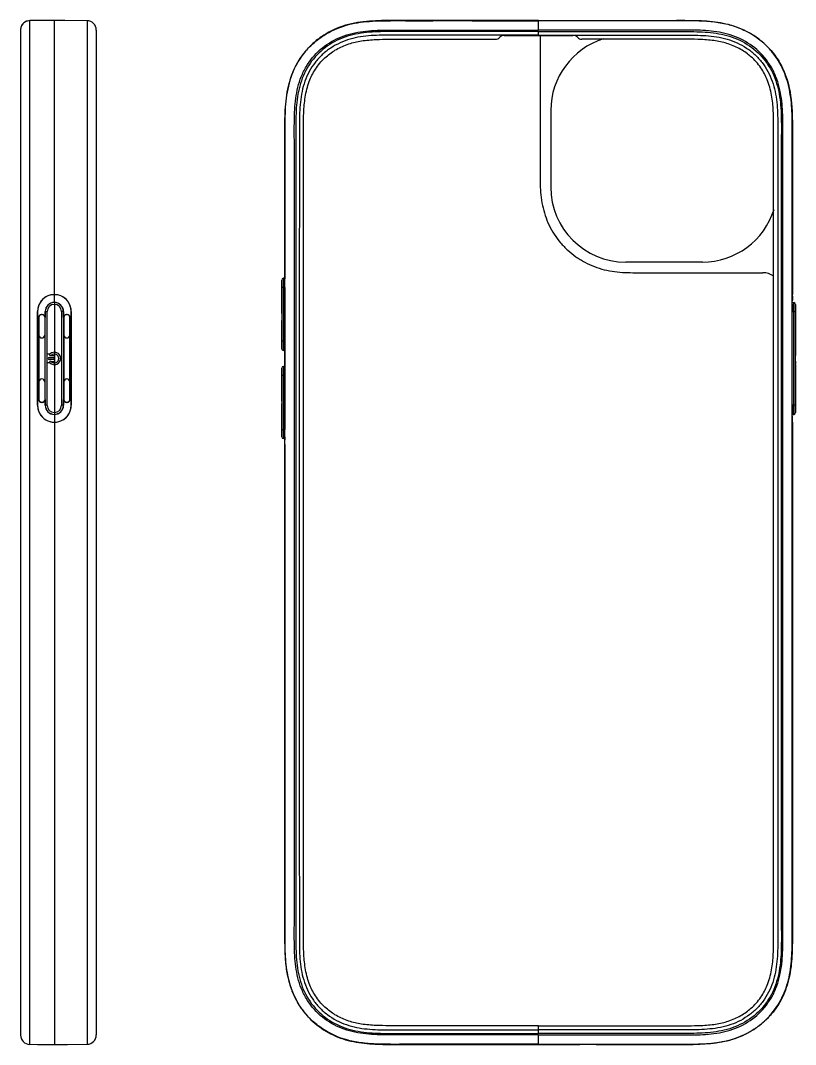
# Model space of a CAD drawing. Header units: millimetres. Extents: x 409 to 645, y 341 to 547.
# Drawn here: x 521.1 to 645.3, y 341.4 to 505.5 of the extents above; entities that cross this region are included whole.
import ezdxf

# ---------------------------------------------------------------- set-up
doc = ezdxf.new("R2010")
doc.units = ezdxf.units.MM
doc.header["$LTSCALE"] = 65.395
doc.layers.get('0').update_dxf_attribs({"linetype": 'CONTINUOUS'})

msp = doc.modelspace()

# ---------------------------------------------------------------- linework, layer by layer
at = {"color": 7, "linetype": 'Continuous'}
for p, q in [((528.18, 505.46), (525.34, 505.46)), ((526.53, 460.29), (526.53, 505.46)), ((531.77, 505.43), (528.18, 505.46)), ((604.12, 503.93), (604.12, 505.46)), ((521.1, 503.94), (521.1, 342.89)), ((521.1, 503.93), (521.1, 503.93)), ((521.35, 504.77), (521.16, 504.36)), ((521.16, 504.36), (521.16, 504.33)), ((521.49, 504.92), (521.35, 504.77)), ((522.04, 505.33), (521.66, 505.1)), ((522.44, 505.42), (522.04, 505.33)), ((522.58, 341.39), (522.58, 505.44)), ((531.77, 505.43), (531.77, 341.39)), ((533.25, 503.93), (533.25, 342.89)), ((598, 503.13), (597.89, 503.13)), ((598.62, 503.13), (598, 503.13)), ((604.12, 503.13), (598.62, 503.13)), ((598.62, 503.08), (609.62, 503.08)), ((604.12, 503.08), (604.12, 503.69)), ((604.12, 503.13), (609.62, 503.13)), ((604.36, 503.06), (604.36, 482.54)), ((609.62, 503.13), (610.23, 503.13)), ((610.23, 503.13), (610.34, 503.13)), ((606.08, 491.05), (606.08, 478.76)), ((563.45, 478.04), (563.45, 478.04)), ((563.45, 478.01), (563.46, 477.99)), ((563.45, 478.01), (563.46, 477.96)), ((563.45, 477.99), (563.46, 477.85)), ((563.46, 477.96), (563.46, 477.9)), ((563.46, 477.9), (563.47, 476.8)), ((563.46, 477.85), (563.46, 477.66)), ((563.48, 477.99), (563.48, 478.01)), ((563.48, 475.6), (563.48, 477.99)), ((563.46, 477.35), (563.47, 476.01)), ((563.47, 476.34), (563.47, 475.6)), ((563.47, 475.64), (563.47, 475.6)), ((563.47, 475.6), (563.47, 475.6)), ((563.48, 475.18), (563.48, 475.6)), ((563.46, 468.1), (563.46, 465.96)), ((563.46, 468.1), (563.47, 468.1)), ((563.47, 468.1), (563.47, 467.16)), ((563.47, 468.1), (563.47, 467.98)), ((563.48, 468.03), (563.48, 468.1)), ((563.48, 465.85), (563.48, 468.03)), ((563.47, 467.16), (563.46, 466.35)), ((563.46, 466.37), (563.46, 466.33)), ((563.46, 466.35), (563.46, 465.85)), ((563.47, 466.88), (563.47, 466.83)), ((618.08, 466.76), (630.38, 466.76)), ((563.46, 465.96), (563.45, 465.8)), ((563.46, 465.85), (563.45, 465.71)), ((563.45, 465.65), (563.45, 465.65)), ((563.45, 465.65), (563.45, 465.51)), ((563.45, 465.51), (563.45, 465.39)), ((563.45, 465.39), (563.45, 465.02)), ((563.45, 465.02), (563.46, 464.6)), ((563.46, 466.01), (563.46, 465.96)), ((563.46, 465.96), (563.46, 465.93)), ((563.48, 465.68), (563.48, 465.85)), ((619.65, 465.04), (640.07, 465.04)), ((562.95, 459.36), (562.95, 463.85)), ((562.95, 463.85), (562.95, 462.67)), ((563.46, 464.16), (563.23, 464.15)), ((563.23, 464.15), (563.24, 462.67)), ((563.46, 462.67), (562.95, 462.67)), ((562.95, 462.67), (562.95, 458.51)), ((563.24, 462.67), (563.24, 454.05)), ((563.46, 462.67), (563.46, 462.17)), ((563.46, 462.17), (563.46, 461.67)), ((563.46, 461.67), (563.46, 455.11)), ((644.78, 461.27), (644.78, 461.53)), ((526.53, 460.27), (526.53, 442.34)), ((644.77, 460.3), (644.78, 460.52)), ((644.77, 460), (644.77, 460.3)), ((644.77, 460.28), (645, 460.27)), ((645, 458.82), (645, 460.27)), ((645.28, 459.97), (645.28, 452.3)), ((645.28, 458.82), (645.28, 459.97)), ((523.83, 458.82), (523.81, 458.82)), ((523.81, 443.79), (523.81, 458.82)), ((523.83, 458.82), (523.83, 443.79)), ((524, 444.74), (524, 457.87)), ((524.03, 457.87), (524.03, 444.74)), ((524.06, 457.87), (524.06, 458.03)), ((524.06, 455.05), (524.06, 457.87)), ((524.48, 458.35), (524.58, 458.35)), ((524.58, 458.32), (524.48, 458.32)), ((524.99, 458.03), (524.99, 457.87)), ((524.99, 457.87), (524.99, 455.05)), ((525.06, 457.87), (525.03, 457.87)), ((525.03, 444.74), (525.03, 457.87)), ((525.06, 458.82), (525.06, 457.87)), ((525.06, 458.82), (525.38, 458.82)), ((525.08, 443.79), (525.08, 458.82)), ((525.38, 443.79), (525.38, 458.82)), ((527.68, 458.82), (527.68, 443.79)), ((528, 458.82), (527.68, 458.82)), ((527.98, 458.82), (527.98, 443.79)), ((528, 457.87), (528, 458.82)), ((528, 457.87), (528.03, 457.87)), ((528.03, 457.87), (528.03, 444.74)), ((528.06, 457.87), (528.06, 458.03)), ((528.06, 455.05), (528.06, 457.87)), ((528.48, 458.35), (528.58, 458.35)), ((528.58, 458.32), (528.48, 458.32)), ((528.99, 458.03), (528.99, 457.87)), ((528.99, 457.87), (528.99, 455.05)), ((529.03, 444.74), (529.03, 457.87)), ((529.06, 457.87), (529.06, 444.74)), ((529.23, 443.79), (529.23, 458.82)), ((529.23, 458.82), (529.24, 458.82)), ((529.24, 458.82), (529.24, 443.79)), ((562.95, 458.51), (562.95, 459.36)), ((562.95, 458.51), (562.95, 458.21)), ((562.95, 458.21), (562.95, 457.36)), ((562.95, 458.21), (562.95, 454.05)), ((644.77, 458.82), (645.28, 458.82)), ((644.77, 458.35), (644.77, 458.82)), ((644.77, 457.87), (644.77, 458.35)), ((644.77, 444.74), (644.77, 457.87)), ((645, 443.79), (645, 458.82)), ((645.28, 452.01), (645.28, 458.82)), ((562.95, 452.87), (562.95, 457.36)), ((563.46, 455.11), (563.46, 455.05)), ((563.46, 455.05), (563.46, 454.55)), ((563.46, 454.05), (562.95, 454.05)), ((562.95, 454.05), (562.95, 452.87)), ((563.24, 454.05), (563.23, 452.57)), ((563.46, 454.55), (563.46, 448.05)), ((525.82, 452.01), (525.38, 452.01)), ((525.68, 451.45), (526.38, 451.45)), ((526.03, 451.8), (526.53, 451.8)), ((563.46, 452.56), (563.23, 452.57)), ((563.46, 450.05), (563.46, 452.55)), ((645.28, 452.27), (645.28, 452.3)), ((645.28, 452.17), (645.28, 452.27)), ((645.28, 452.23), (645.28, 452.01)), ((645.28, 452.01), (645.28, 452.17)), ((645.28, 452.01), (645.28, 452.01)), ((645.28, 451.75), (645.28, 452.01)), ((645.28, 451.8), (645.28, 451.76)), ((645.28, 451.45), (645.28, 451.75)), ((645.28, 451.45), (645.28, 451.75)), ((645.28, 451.15), (645.28, 451.45)), ((525.82, 450.6), (525.38, 450.6)), ((526.38, 451.15), (525.68, 451.15)), ((526.03, 450.81), (526.53, 450.81)), ((562.95, 444.39), (562.95, 449.73)), ((562.95, 449.73), (562.95, 448.55)), ((563.46, 450.05), (563.23, 450.03)), ((563.23, 450.03), (563.24, 448.55)), ((645.28, 450.85), (645.28, 451.15)), ((645.28, 450.85), (645.28, 451.15)), ((645.28, 450.81), (645.28, 450.85)), ((645.28, 450.6), (645.28, 450.85)), ((645.28, 450.66), (645.28, 450.6)), ((645.28, 450.6), (645.28, 450.6)), ((645.28, 450.44), (645.28, 450.6)), ((645.28, 450.6), (645.28, 450.38)), ((645.28, 443.79), (645.28, 450.6)), ((645.28, 450.3), (645.28, 450.44)), ((645.28, 450.3), (645.28, 442.64)), ((563.46, 448.55), (562.95, 448.55)), ((562.95, 448.55), (562.95, 444.39)), ((563.24, 448.55), (563.24, 439.93)), ((563.46, 448.05), (563.46, 447.55)), ((524.06, 444.74), (524.06, 447.55)), ((524.99, 447.55), (524.99, 444.74)), ((528.06, 444.74), (528.06, 447.55)), ((528.99, 447.55), (528.99, 444.74)), ((563.46, 447.55), (563.46, 440.93)), ((523.83, 443.79), (523.81, 443.79)), ((524.06, 444.58), (524.06, 444.74)), ((524.48, 444.29), (524.58, 444.29)), ((524.58, 444.25), (524.48, 444.25)), ((524.99, 444.74), (524.99, 444.58)), ((525.06, 444.74), (525.03, 444.74)), ((525.06, 444.74), (525.06, 443.79)), ((525.38, 443.79), (525.06, 443.79)), ((528, 443.79), (527.68, 443.79)), ((528, 443.79), (528, 444.74)), ((528, 444.74), (528.03, 444.74)), ((528.06, 444.58), (528.06, 444.74)), ((528.48, 444.29), (528.58, 444.29)), ((528.58, 444.25), (528.48, 444.25)), ((528.99, 444.74), (528.99, 444.58)), ((529.23, 443.79), (529.24, 443.79)), ((562.95, 444.39), (562.95, 444.09)), ((562.95, 438.75), (562.95, 444.09)), ((562.95, 444.09), (562.95, 439.93)), ((644.77, 444.25), (644.77, 444.74)), ((644.77, 443.79), (644.77, 444.25)), ((645.28, 443.79), (644.77, 443.79)), ((645, 442.34), (645, 443.79)), ((645.28, 442.64), (645.28, 443.79)), ((526.53, 442.32), (526.53, 341.36)), ((644.77, 442.33), (644.77, 442.42)), ((644.77, 442.32), (645, 442.34)), ((644.78, 441.86), (644.77, 442.33)), ((644.78, 441.44), (644.78, 441.86)), ((562.95, 439.93), (563.46, 439.93)), ((562.95, 439.93), (562.95, 438.75)), ((563.24, 439.93), (563.23, 438.45)), ((563.46, 440.93), (563.46, 440.43)), ((563.46, 440.43), (563.46, 439.93)), ((644.78, 441.07), (644.78, 441.44)), ((563.46, 438.44), (563.23, 438.45)), ((563.45, 437.49), (563.45, 437.22)), ((604.12, 343.13), (604.12, 344.36)), ((524.41, 341.37), (524.41, 341.37)), ((525.34, 341.36), (531.77, 341.39)), ((594.89, 341.36), (592.77, 341.36)), ((594.89, 341.36), (597.5, 341.36)), ((597.5, 341.39), (597.29, 341.39)), ((601.12, 341.39), (597.5, 341.39)), ((604.12, 341.39), (601.12, 341.39)), ((601.12, 341.37), (601.12, 341.38)), ((601.12, 341.38), (604.12, 341.38)), ((604.12, 341.37), (601.12, 341.37)), ((604.12, 341.37), (604.12, 342.89)), ((604.12, 341.39), (607.12, 341.39)), ((604.12, 341.38), (607.12, 341.38)), ((607.12, 341.37), (604.12, 341.37)), ((607.12, 341.39), (610.74, 341.39)), ((607.12, 341.37), (607.12, 341.38)), ((610.74, 341.39), (610.94, 341.39)), ((613.34, 341.36), (610.74, 341.36)), ((615.46, 341.36), (613.34, 341.36))]:
    msp.add_line(p, q, dxfattribs=at)
for points in [[(525.34, 505.46), (523.8, 505.45), (522.58, 505.44)], [(522.58, 505.44), (522.45, 505.43), (522.02, 505.32), (521.64, 505.09), (521.34, 504.75), (521.16, 504.34), (521.1, 503.94)], [(563.45, 478.02), (563.45, 478.02), (563.46, 478)], [(563.46, 478.01), (563.46, 478.01), (563.46, 478.01)], [(563.47, 476.01), (563.47, 475.72), (563.47, 475.6)], [(563.46, 465.79), (563.46, 465.74), (563.46, 465.72), (563.45, 465.7), (563.45, 465.69), (563.45, 465.68), (563.45, 465.68)], [(563.45, 465.71), (563.45, 465.68), (563.45, 465.68), (563.45, 465.67), (563.45, 465.67)], [(522.58, 341.39), (523.8, 341.37), (525.34, 341.36)]]:
    msp.add_lwpolyline(points, dxfattribs=at)
for centre, radius, start, end in [((522.6, 503.93), 1.5, 164.6861, 180), ((531.75, 503.93), 1.5, 0, 89.336), ((597.17, 503.46), 1, 270.0004, 316.3932), ((598.62, 502.08), 1, 90, 136.3932), ((618.08, 491.05), 12.01, 107.2865, 180), ((609.62, 502.08), 1, 43.6068, 90), ((611.06, 503.46), 1, 223.6068, 269.9996), ((476.97, 476.49), 86.5, 0.5988, 0.7729), ((618.08, 478.76), 12.01, 180, 270), ((399.71, 475.72), 163.76, 359.9749, 0.5872), ((630.38, 478.76), 12.01, 270, 342.6949), ((373.34, 468.1), 190.13, 359.6309, 359.9637), ((414.7, 467.85), 148.77, 359.4266, 359.6056), ((468.99, 467.31), 94.48, 359.2114, 359.4066), ((640.07, 462.04), 3, 54.8063, 90), ((563.25, 463.85), 0.3, 92.9996, 179.9922), ((267.48, 462.66), 295.99, 0.0022, 0.267), ((526.53, 458.82), 2.71, 360, 180), ((526.53, 458.82), 2.7, 359.9994, 180.0006), ((939.7, 458.8), 294.93, 179.5213, 179.6668), ((526.53, 458.82), 1.47, 0.0026, 179.9961), ((526.53, 458.82), 1.45, 0.008, 179.9913), ((526.53, 458.82), 1.15, 0.03, 179.955), ((940.02, 458.8), 295.25, 179.767, 179.9967), ((644.98, 459.97), 0.3, 359.9974, 87), ((524.48, 457.87), 0.481, 90.0221, 180.0014), ((524.48, 457.87), 0.45, 90.0221, 180.0013), ((524.58, 457.87), 0.481, 359.9986, 90.0187), ((524.58, 457.87), 0.45, 359.9987, 90.0188), ((528.48, 457.87), 0.481, 89.9879, 180.001), ((528.48, 457.87), 0.45, 89.9878, 180.0009), ((528.58, 457.87), 0.481, 359.999, 89.9856), ((528.58, 457.87), 0.45, 359.9991, 89.9856), ((524.53, 455.05), 0.468, 180.002, 359.998), ((528.53, 455.05), 0.468, 180.0028, 359.9972), ((525.68, 451.3), 0.15, 90, 270), ((525.92, 451.9), 0.15, 135.0991, 315.0991), ((526.53, 451.3), 1, 224.9009, 135.0991), ((526.53, 451.3), 0.7, 224.9009, 135.0991), ((526.38, 451.3), 0.15, 270, 90), ((563.25, 452.87), 0.3, 180.0016, 267), ((695.19, 451.9), 49.9, 179.877, 180.121), ((525.92, 450.7), 0.15, 44.9009, 224.9009), ((563.25, 449.73), 0.3, 92.9996, 179.992), ((524.53, 447.55), 0.468, 0.0018, 179.9982), ((528.53, 447.55), 0.468, 0.0026, 179.9974), ((526.53, 443.79), 2.71, 179.9997, 359.9996), ((526.53, 443.79), 2.7, 179.9998, 0.0006), ((524.48, 444.74), 0.481, 179.9988, 269.9779), ((524.48, 444.74), 0.45, 179.9989, 269.9779), ((524.58, 444.74), 0.481, 269.9813, 0.0012), ((524.58, 444.74), 0.45, 269.9812, 0.0012), ((526.53, 443.79), 1.47, 180.0038, 359.9975), ((526.53, 443.79), 1.45, 180.0086, 359.9921), ((526.53, 443.79), 1.15, 180.0453, 359.9698), ((528.48, 444.74), 0.481, 179.9992, 270.0121), ((528.48, 444.74), 0.45, 179.9993, 270.0122), ((528.58, 444.74), 0.481, 270.0144, 0.0008), ((528.58, 444.74), 0.45, 270.0144, 0.0007), ((939.58, 443.79), 294.81, 180.0004, 180.2666), ((644.98, 442.64), 0.3, 272.9996, 359.9925), ((268.54, 439.94), 294.92, 359.7692, 359.9992), ((563.25, 438.75), 0.3, 179.9992, 267), ((269.11, 439.94), 294.35, 359.5231, 359.6689), ((522.6, 342.88), 1.5, 180, 269.2322), ((526.53, 642), 300.64, 269.6226, 269.9992), ((526.53, 632.46), 291.1, 269.712, 269.9986), ((526.49, 823.29), 481.93, 270.0045, 270.2396), ((531.75, 342.89), 1.5, 270.664, 360)]:
    msp.add_arc(centre, radius, start, end, dxfattribs=at)
for points, knots in [([(604.12, 505.46), (601.53, 505.46), (596.37, 505.46), (589.92, 505.46), (584.75, 505.46), (579.62, 505.47), (574.35, 505.4), (570.17, 503.52), (568.1, 501.97), (566.29, 500.12), (564.58, 497.32), (563.78, 494.16), (563.51, 491.59), (563.45, 489.66), (563.45, 487.72), (563.45, 485.14), (563.45, 481.91), (563.45, 479.33), (563.45, 478.04)], [0, 0, 0, 0, 0.125078, 0.250156, 0.312694, 0.375234, 0.499926, 0.562363, 0.593654, 0.624974, 0.687345, 0.749833, 0.781111, 0.812378, 0.843655, 0.87493, 0.937466, 1, 1, 1, 1]), ([(604.12, 505.46), (605.75, 505.46), (609.02, 505.46), (613.92, 505.46), (618.83, 505.46), (622.91, 505.46), (626.18, 505.46), (629.45, 505.47), (632.74, 505.33), (635.91, 504.48), (638.14, 503.43), (640.15, 502), (641.84, 500.2), (643.16, 498.11), (644.35, 495.05), (644.76, 491.77), (644.79, 488.51), (644.78, 486.05), (644.78, 483.6), (644.78, 480.33), (644.78, 476.25), (644.78, 471.34), (644.78, 466.44), (644.78, 463.17), (644.78, 461.53)], [0, 0, 0, 0, 0.062507, 0.125013, 0.18752, 0.250026, 0.28128, 0.312533, 0.374985, 0.40624, 0.437508, 0.468767, 0.500052, 0.531287, 0.562526, 0.624957, 0.65621, 0.68747, 0.718724, 0.749974, 0.812478, 0.874986, 0.937494, 1, 1, 1, 1]), ([(563.48, 478.01), (563.48, 479.31), (563.48, 481.89), (563.48, 485.12), (563.48, 487.7), (563.47, 489.64), (563.54, 491.57), (563.8, 494.14), (564.6, 497.29), (566.3, 500.09), (568.1, 501.94), (570.17, 503.49), (573.15, 504.84), (577, 505.42), (580.87, 505.44), (584.75, 505.43), (589.91, 505.44), (596.37, 505.43), (601.53, 505.43), (604.12, 505.43)], [0, 0, 0, 0, 0.062559, 0.125119, 0.156402, 0.187681, 0.218939, 0.250192, 0.312598, 0.374863, 0.406129, 0.437367, 0.499705, 0.562109, 0.624634, 0.687194, 0.749756, 0.874878, 1, 1, 1, 1]), ([(604.12, 342.89), (601.74, 342.89), (598.17, 342.89), (593.41, 342.89), (589.84, 342.89), (586.27, 342.89), (582.7, 342.89), (579.13, 342.87), (576.15, 343.01), (573.82, 343.5), (571.57, 344.29), (569.01, 345.88), (567.09, 348.21), (566.05, 350.35), (565.33, 352.63), (564.97, 355.6), (564.98, 359.16), (564.98, 362.73), (564.98, 367.49), (564.98, 373.44), (564.98, 380.58), (564.98, 387.72), (564.98, 394.86), (564.98, 401.99), (564.98, 411.51), (564.98, 423.41), (564.98, 435.31), (564.98, 444.83), (564.98, 451.96), (564.98, 459.1), (564.98, 466.24), (564.98, 473.38), (564.98, 479.33), (564.98, 484.09), (564.98, 487.66), (564.97, 491.22), (565.33, 494.19), (566.05, 496.47), (567.09, 498.61), (569.01, 500.94), (571.57, 502.53), (573.82, 503.33), (576.15, 503.81), (579.13, 503.95), (582.7, 503.93), (586.27, 503.93), (589.84, 503.94), (593.41, 503.93), (598.17, 503.93), (601.74, 503.93), (604.12, 503.93)], [0, 0, 0, 0, 0.03126, 0.046891, 0.062521, 0.078151, 0.093781, 0.109411, 0.125032, 0.132844, 0.140654, 0.156227, 0.171796, 0.179607, 0.187418, 0.203027, 0.218655, 0.234285, 0.249916, 0.281176, 0.312437, 0.343697, 0.374957, 0.406218, 0.437478, 0.499999, 0.56252, 0.593781, 0.625041, 0.656302, 0.687562, 0.718823, 0.750083, 0.765713, 0.781344, 0.796971, 0.812581, 0.820393, 0.828203, 0.843771, 0.859344, 0.867155, 0.874968, 0.890589, 0.906219, 0.921849, 0.937479, 0.953109, 0.96874, 1, 1, 1, 1]), ([(610.94, 341.39), (612.12, 341.39), (614.48, 341.39), (618.02, 341.39), (621.55, 341.39), (625.09, 341.39), (628.62, 341.37), (631.57, 341.47), (633.9, 341.84), (635.61, 342.3), (637.25, 342.98), (638.79, 343.86), (640.19, 344.94), (641.83, 346.63), (643.43, 349.15), (644.45, 352.56), (644.72, 355.5), (644.76, 357.86), (644.75, 360.22), (644.76, 363.16), (644.76, 366.7), (644.76, 370.24), (644.76, 373.77), (644.76, 378.49), (644.76, 384.38), (644.76, 391.46), (644.76, 398.53), (644.76, 405.6), (644.76, 415.03), (644.76, 426.82), (644.76, 438.61), (644.76, 448.04), (644.76, 455.12), (644.76, 462.19), (644.76, 468.08), (644.76, 472.8), (644.76, 476.34), (644.76, 479.87), (644.76, 483.41), (644.75, 486.36), (644.76, 488.72), (644.74, 491.07), (644.49, 494.01), (643.53, 497.44), (641.98, 499.99), (640.38, 501.71), (638.53, 503.19), (635.88, 504.55), (632.41, 505.31), (628.87, 505.45), (625.34, 505.43), (621.8, 505.43), (618.26, 505.43), (614.73, 505.43), (610.01, 505.43), (606.47, 505.43), (604.12, 505.43)], [0, 0, 0, 0, 0.015632, 0.031263, 0.046895, 0.062527, 0.078157, 0.093775, 0.101583, 0.109389, 0.117198, 0.125007, 0.132813, 0.140627, 0.156195, 0.171788, 0.187397, 0.195209, 0.203026, 0.218658, 0.234289, 0.24992, 0.265552, 0.281184, 0.312447, 0.343711, 0.374974, 0.406237, 0.437501, 0.500028, 0.562555, 0.593818, 0.625081, 0.656344, 0.687608, 0.70324, 0.718871, 0.734503, 0.750134, 0.765766, 0.773583, 0.781395, 0.797005, 0.812601, 0.828168, 0.835982, 0.843789, 0.859374, 0.874964, 0.89058, 0.90621, 0.921842, 0.937473, 0.953105, 0.968737, 1, 1, 1, 1]), ([(604.12, 342.89), (606.5, 342.89), (610.07, 342.89), (614.82, 342.89), (618.39, 342.89), (621.96, 342.89), (625.53, 342.89), (629.1, 342.87), (632.08, 343.01), (634.41, 343.5), (636.66, 344.29), (639.22, 345.88), (641.14, 348.21), (642.19, 350.35), (642.9, 352.63), (643.27, 355.6), (643.25, 359.16), (643.26, 362.73), (643.25, 367.49), (643.26, 373.44), (643.26, 380.58), (643.26, 387.72), (643.26, 394.86), (643.26, 401.99), (643.26, 411.51), (643.26, 423.41), (643.26, 435.31), (643.26, 444.83), (643.26, 451.96), (643.26, 459.1), (643.26, 466.24), (643.26, 473.38), (643.25, 479.33), (643.26, 484.09), (643.25, 487.66), (643.27, 491.22), (642.9, 494.19), (642.19, 496.47), (641.14, 498.61), (639.22, 500.94), (636.66, 502.53), (634.41, 503.33), (632.08, 503.81), (629.1, 503.95), (625.53, 503.93), (621.96, 503.93), (618.39, 503.94), (614.82, 503.93), (610.07, 503.93), (606.5, 503.93), (604.12, 503.93)], [0, 0, 0, 0, 0.03126, 0.046891, 0.062521, 0.078151, 0.093781, 0.109411, 0.125032, 0.132844, 0.140654, 0.156227, 0.171796, 0.179607, 0.187418, 0.203027, 0.218655, 0.234285, 0.249916, 0.281176, 0.312437, 0.343697, 0.374957, 0.406218, 0.437478, 0.499999, 0.56252, 0.593781, 0.625041, 0.656302, 0.687562, 0.718823, 0.750083, 0.765713, 0.781344, 0.796971, 0.812581, 0.820393, 0.828203, 0.843771, 0.859344, 0.867155, 0.874968, 0.890589, 0.906219, 0.921849, 0.937479, 0.953109, 0.96874, 1, 1, 1, 1]), ([(604.12, 503.69), (601.75, 503.69), (598.19, 503.69), (593.44, 503.69), (589.89, 503.69), (586.33, 503.69), (582.77, 503.69), (579.22, 503.71), (576.25, 503.57), (573.92, 503.1), (571.68, 502.32), (569.13, 500.72), (567.23, 498.38), (566.22, 496.24), (565.53, 493.96), (565.2, 491), (565.22, 487.44), (565.22, 483.89), (565.22, 479.14), (565.22, 473.21), (565.22, 466.1), (565.22, 458.99), (565.22, 451.87), (565.22, 444.76), (565.22, 435.27), (565.22, 423.41), (565.22, 411.56), (565.22, 402.07), (565.22, 394.96), (565.22, 387.84), (565.22, 380.73), (565.22, 373.61), (565.22, 367.68), (565.22, 362.94), (565.22, 359.38), (565.2, 355.83), (565.53, 352.87), (566.21, 350.59), (567.23, 348.44), (569.13, 346.1), (571.68, 344.51), (573.92, 343.72), (576.25, 343.25), (579.22, 343.11), (582.77, 343.13), (586.33, 343.13), (589.89, 343.13), (593.44, 343.13), (598.19, 343.13), (601.75, 343.13), (604.12, 343.13)], [0, 0, 0, 0, 0.031259, 0.046889, 0.062519, 0.078149, 0.093778, 0.109408, 0.125028, 0.132839, 0.140648, 0.156218, 0.171785, 0.179596, 0.18741, 0.203023, 0.218651, 0.234281, 0.24991, 0.28117, 0.312429, 0.343689, 0.374948, 0.406208, 0.437467, 0.499986, 0.562505, 0.593764, 0.625024, 0.656283, 0.687543, 0.718802, 0.750062, 0.765691, 0.781321, 0.79695, 0.812561, 0.820373, 0.828184, 0.843759, 0.859339, 0.867153, 0.874968, 0.890592, 0.906222, 0.921851, 0.937481, 0.953111, 0.968741, 1, 1, 1, 1]), ([(597.89, 503.13), (596.75, 503.13), (594.46, 503.13), (591.03, 503.13), (587.6, 503.13), (584.16, 503.12), (580.73, 503.13), (577.3, 503.11), (573.88, 502.63), (571.24, 501.44), (569.43, 500.03), (568.27, 498.75), (567.33, 497.31), (566.4, 495.21), (565.85, 492.38), (565.78, 489.52), (565.79, 487.23), (565.79, 484.94), (565.79, 482.08), (565.79, 478.65), (565.78, 474.07), (565.78, 468.35), (565.78, 461.49), (565.78, 454.62), (565.78, 447.76), (565.78, 440.89), (565.78, 431.74), (565.78, 420.3), (565.78, 408.86), (565.78, 399.71), (565.78, 392.84), (565.78, 385.98), (565.78, 379.12), (565.78, 372.25), (565.78, 366.53), (565.79, 361.95), (565.78, 358.52), (565.8, 355.09), (566.24, 352.24), (567.04, 350.09), (567.89, 348.59), (568.97, 347.25), (570.68, 345.73), (572.75, 344.65), (574.96, 344.06), (577.23, 343.74), (580.09, 343.68), (583.52, 343.7), (586.96, 343.69), (590.39, 343.69), (593.82, 343.69), (598.4, 343.69), (601.83, 343.69), (604.12, 343.69)], [0, 0, 0, 0, 0.015629, 0.031257, 0.046886, 0.062514, 0.078143, 0.093769, 0.109371, 0.124943, 0.13275, 0.140557, 0.148366, 0.156177, 0.171778, 0.187401, 0.195215, 0.20303, 0.218658, 0.234287, 0.249915, 0.281173, 0.31243, 0.343687, 0.374944, 0.406201, 0.437459, 0.499973, 0.562487, 0.593745, 0.625002, 0.656259, 0.687516, 0.718773, 0.75003, 0.765659, 0.781288, 0.796913, 0.812518, 0.820328, 0.828139, 0.835951, 0.843763, 0.859344, 0.867159, 0.874974, 0.8906, 0.906228, 0.921857, 0.937486, 0.953114, 0.968743, 1, 1, 1, 1]), ([(604.12, 344.36), (600.5, 344.36), (595.06, 344.36), (587.83, 344.36), (583.45, 344.36), (580.19, 344.36), (577.95, 344.39), (575.78, 344.57), (573.64, 345.06), (571.72, 345.91), (569.94, 347.18), (568.72, 348.56), (567.92, 349.86), (567.26, 351.29), (566.72, 353.26), (566.45, 355.98), (566.45, 360.54), (566.45, 367.02), (566.45, 377.75), (566.45, 396.56), (566.45, 423.41), (566.45, 450.26), (566.45, 469.07), (566.45, 479.8), (566.45, 486.28), (566.45, 490.84), (566.72, 493.56), (567.26, 495.53), (567.92, 496.96), (568.72, 498.26), (569.94, 499.64), (571.72, 500.91), (573.64, 501.76), (575.78, 502.25), (577.95, 502.43), (580.19, 502.47), (583.45, 502.46), (587.83, 502.46), (592.75, 502.46), (595.86, 502.46), (597.17, 502.46)], [0, 0, 0, 0, 0.049084, 0.073626, 0.098168, 0.108386, 0.117906, 0.129281, 0.139752, 0.150936, 0.161274, 0.17349, 0.179352, 0.184743, 0.197847, 0.21003, 0.224384, 0.260799, 0.297213, 0.370042, 0.5157, 0.661357, 0.734186, 0.770601, 0.807015, 0.821369, 0.833553, 0.846656, 0.852047, 0.85791, 0.870125, 0.880463, 0.891648, 0.902119, 0.913493, 0.923014, 0.933232, 0.957774, 0.982316, 1, 1, 1, 1]), ([(604.12, 503.69), (606.49, 503.69), (610.05, 503.69), (614.79, 503.69), (618.35, 503.69), (621.9, 503.69), (625.46, 503.69), (629.01, 503.71), (631.98, 503.57), (634.31, 503.1), (636.55, 502.32), (639.1, 500.72), (641, 498.38), (642.02, 496.24), (642.7, 493.96), (643.03, 491), (643.01, 487.44), (643.01, 483.89), (643.01, 479.14), (643.01, 473.21), (643.01, 466.1), (643.01, 458.99), (643.01, 451.87), (643.01, 444.76), (643.01, 435.27), (643.01, 423.41), (643.01, 411.56), (643.01, 402.07), (643.01, 394.96), (643.01, 387.84), (643.01, 380.73), (643.01, 373.61), (643.01, 367.68), (643.01, 362.94), (643.01, 359.38), (643.03, 355.83), (642.7, 352.87), (642.02, 350.59), (641, 348.44), (639.11, 346.1), (636.56, 344.51), (634.32, 343.72), (631.99, 343.25), (629.01, 343.11), (625.46, 343.13), (621.9, 343.13), (618.35, 343.13), (614.79, 343.13), (610.05, 343.13), (606.49, 343.13), (604.12, 343.13)], [0, 0, 0, 0, 0.031259, 0.046889, 0.062519, 0.078149, 0.093778, 0.109408, 0.125028, 0.132839, 0.140648, 0.156218, 0.171785, 0.179596, 0.18741, 0.203023, 0.218651, 0.234281, 0.24991, 0.28117, 0.312429, 0.343689, 0.374948, 0.406208, 0.437467, 0.499986, 0.562505, 0.593764, 0.625024, 0.656283, 0.687543, 0.718802, 0.750062, 0.765691, 0.781321, 0.79695, 0.812561, 0.820373, 0.828184, 0.843759, 0.859339, 0.867153, 0.874968, 0.890592, 0.906222, 0.921851, 0.937481, 0.953111, 0.968741, 1, 1, 1, 1]), ([(610.34, 503.13), (611.48, 503.13), (613.77, 503.13), (617.2, 503.13), (620.64, 503.13), (624.07, 503.12), (627.5, 503.13), (630.93, 503.11), (634.35, 502.63), (637, 501.44), (638.81, 500.03), (639.97, 498.75), (640.91, 497.31), (641.83, 495.21), (642.38, 492.38), (642.45, 489.52), (642.45, 487.23), (642.45, 484.94), (642.45, 482.08), (642.45, 478.65), (642.45, 474.07), (642.45, 468.35), (642.45, 461.49), (642.45, 454.62), (642.45, 447.76), (642.45, 440.89), (642.45, 431.74), (642.45, 420.3), (642.45, 408.86), (642.45, 399.71), (642.45, 392.84), (642.45, 385.98), (642.45, 379.12), (642.45, 372.25), (642.45, 366.53), (642.45, 361.95), (642.45, 358.52), (642.43, 355.09), (641.99, 352.24), (641.2, 350.09), (640.35, 348.59), (639.27, 347.25), (637.55, 345.73), (635.49, 344.65), (633.28, 344.06), (631, 343.74), (628.14, 343.68), (624.71, 343.7), (621.28, 343.69), (617.85, 343.69), (614.41, 343.69), (609.84, 343.69), (606.4, 343.69), (604.12, 343.69)], [0, 0, 0, 0, 0.015629, 0.031257, 0.046886, 0.062514, 0.078143, 0.093769, 0.109371, 0.124943, 0.13275, 0.140557, 0.148366, 0.156177, 0.171778, 0.187401, 0.195215, 0.20303, 0.218658, 0.234287, 0.249915, 0.281173, 0.31243, 0.343687, 0.374944, 0.406201, 0.437459, 0.499973, 0.562487, 0.593745, 0.625002, 0.656259, 0.687516, 0.718773, 0.75003, 0.765659, 0.781288, 0.796913, 0.812518, 0.820328, 0.828139, 0.835951, 0.843763, 0.859344, 0.867159, 0.874974, 0.8906, 0.906228, 0.921857, 0.937486, 0.953114, 0.968743, 1, 1, 1, 1]), ([(604.12, 344.36), (607.74, 344.36), (613.17, 344.36), (620.4, 344.36), (624.79, 344.36), (628.04, 344.36), (630.28, 344.39), (632.45, 344.57), (634.59, 345.06), (636.51, 345.91), (638.3, 347.18), (639.52, 348.56), (640.31, 349.86), (640.98, 351.29), (641.51, 353.26), (641.78, 355.98), (641.78, 360.54), (641.78, 367.02), (641.78, 377.75), (641.78, 396.56), (641.78, 423.41), (641.78, 450.26), (641.78, 469.07), (641.78, 479.8), (641.78, 486.28), (641.78, 490.84), (641.51, 493.56), (640.98, 495.53), (640.31, 496.96), (639.52, 498.26), (638.3, 499.64), (636.51, 500.91), (634.59, 501.76), (632.45, 502.25), (630.28, 502.43), (628.04, 502.47), (624.79, 502.46), (620.4, 502.46), (615.48, 502.46), (612.37, 502.46), (611.06, 502.46)], [0, 0, 0, 0, 0.049084, 0.073626, 0.098168, 0.108386, 0.117906, 0.129281, 0.139752, 0.150936, 0.161274, 0.17349, 0.179352, 0.184743, 0.197847, 0.21003, 0.224384, 0.260799, 0.297213, 0.370042, 0.5157, 0.661357, 0.734186, 0.770601, 0.807015, 0.821369, 0.833553, 0.846656, 0.852047, 0.85791, 0.870125, 0.880463, 0.891648, 0.902119, 0.913493, 0.923014, 0.933232, 0.957774, 0.982316, 1, 1, 1, 1]), ([(604.36, 482.54), (604.36, 481.42), (604.33, 479.74), (604.46, 477.5), (604.79, 475.28), (605.67, 472.61), (607.21, 470.23), (608.77, 468.62), (609.85, 467.74), (610.79, 467.13), (611.76, 466.57), (613.04, 465.99), (614.64, 465.49), (616.85, 465.09), (618.53, 465.05), (619.65, 465.04)], [0, 0, 0, 0, 0.125313, 0.188018, 0.25067, 0.375181, 0.500197, 0.562794, 0.624977, 0.656237, 0.687697, 0.750095, 0.812404, 0.875184, 1, 1, 1, 1]), ([(563.45, 478.04), (563.46, 478.04), (563.45, 478.02), (563.46, 478.01), (563.46, 478)], [0, 0, 0, 0, 0.252578, 1, 1, 1, 1]), ([(563.46, 478), (563.46, 477.99), (563.46, 477.87), (563.46, 477.75), (563.46, 477.66)], [0, 0, 0, 0, 0.153704, 1, 1, 1, 1]), ([(563.46, 465.93), (563.46, 465.89), (563.46, 465.82), (563.46, 465.74), (563.45, 465.7), (563.45, 465.67), (563.45, 465.66), (563.45, 465.65), (563.45, 465.65)], [0, 0, 0, 0, 0.429901, 0.742727, 0.853996, 0.93438, 0.98324, 1, 1, 1, 1]), ([(563.46, 464.6), (563.46, 464.55), (563.46, 464.37), (563.46, 464.18), (563.46, 464.04)], [0, 0, 0, 0, 0.230692, 1, 1, 1, 1]), ([(597.29, 341.39), (595.71, 341.39), (592.54, 341.39), (588.58, 341.39), (585.41, 341.39), (583.04, 341.39), (580.66, 341.38), (578.29, 341.4), (575.92, 341.56), (572.8, 342.12), (569.85, 343.45), (567.42, 345.48), (565.92, 347.34), (564.78, 349.43), (564.03, 351.69), (563.63, 354.04), (563.48, 356.41), (563.48, 358.78), (563.48, 361.16), (563.48, 363.54), (563.48, 366.7), (563.48, 370.66), (563.48, 375.41), (563.48, 381.75), (563.48, 389.67), (563.48, 399.17), (563.48, 408.67), (563.48, 418.17), (563.48, 427.67), (563.48, 437.18), (563.48, 449.85), (563.48, 459.35), (563.48, 465.68)], [0, 0, 0, 0, 0.031261, 0.062521, 0.078152, 0.093783, 0.109412, 0.125036, 0.140654, 0.156263, 0.187359, 0.202964, 0.218577, 0.23416, 0.249767, 0.26539, 0.281006, 0.296632, 0.312264, 0.327894, 0.343524, 0.374784, 0.406045, 0.437306, 0.499827, 0.562349, 0.62487, 0.687392, 0.749914, 0.812436, 0.874957, 1, 1, 1, 1]), ([(562.95, 458.51), (562.95, 458.51), (562.95, 458.49), (562.95, 458.47), (562.95, 458.42), (562.95, 458.38), (562.95, 458.36)], [0, 0, 0, 0, 0.076238, 0.292956, 0.6172, 1, 1, 1, 1]), ([(562.95, 458.36), (562.95, 458.34), (562.95, 458.31), (562.95, 458.26), (562.95, 458.24), (562.95, 458.21), (562.95, 458.21)], [0, 0, 0, 0, 0.382424, 0.706734, 0.923658, 1, 1, 1, 1]), ([(645.28, 451.75), (645.29, 451.75), (645.28, 451.78), (645.28, 451.79), (645.28, 451.8)], [0, 0, 0, 0, 0.261236, 1, 1, 1, 1]), ([(645.28, 451.15), (645.28, 451.15), (645.29, 451.18), (645.28, 451.2), (645.28, 451.25), (645.28, 451.3), (645.28, 451.36), (645.28, 451.41), (645.29, 451.43), (645.28, 451.45), (645.28, 451.45)], [0, 0, 0, 0, 0.038074, 0.14649, 0.308653, 0.499996, 0.691344, 0.853509, 0.961923, 1, 1, 1, 1]), ([(645.28, 450.85), (645.28, 450.85), (645.28, 450.85), (645.28, 450.84), (645.28, 450.82), (645.28, 450.78), (645.28, 450.73), (645.28, 450.69), (645.28, 450.66)], [0, 0, 0, 0, 0.020733, 0.081998, 0.180192, 0.310532, 0.638966, 1, 1, 1, 1]), ([(562.95, 444.39), (562.96, 444.39), (562.95, 444.37), (562.95, 444.35), (562.95, 444.3), (562.95, 444.26), (562.95, 444.24)], [0, 0, 0, 0, 0.076238, 0.292956, 0.6172, 1, 1, 1, 1]), ([(562.95, 444.24), (562.95, 444.22), (562.95, 444.19), (562.95, 444.14), (562.95, 444.12), (562.96, 444.09), (562.95, 444.09)], [0, 0, 0, 0, 0.382424, 0.706734, 0.923658, 1, 1, 1, 1]), ([(644.78, 441.07), (644.78, 436.51), (644.78, 427.38), (644.78, 413.7), (644.78, 402.29), (644.78, 393.16), (644.78, 386.32), (644.78, 379.48), (644.78, 372.63), (644.78, 366.93), (644.78, 362.37), (644.78, 358.94), (644.78, 355.52), (644.39, 352.11), (643.48, 349.37), (642.34, 347.39), (641.3, 346.03), (640.08, 344.81), (638.25, 343.44), (635.66, 342.18), (632.28, 341.48), (630, 341.39), (628.86, 341.37)], [0, 0, 0, 0, 0.125004, 0.250009, 0.375013, 0.437514, 0.500015, 0.562517, 0.62502, 0.68752, 0.718769, 0.750023, 0.781274, 0.812523, 0.843743, 0.859363, 0.875012, 0.890664, 0.906304, 0.937528, 0.968753, 1, 1, 1, 1]), ([(563.46, 438.75), (563.46, 438.71), (563.46, 438.53), (563.46, 438.36), (563.46, 438.24)], [0, 0, 0, 0, 0.262906, 1, 1, 1, 1]), ([(563.45, 437.22), (563.45, 432.63), (563.45, 423.45), (563.45, 411.97), (563.45, 402.79), (563.45, 395.91), (563.45, 389.02), (563.45, 382.14), (563.45, 376.4), (563.45, 371.81), (563.45, 368.37), (563.45, 364.92), (563.45, 362.05), (563.45, 359.76), (563.45, 357.46), (563.5, 354.59), (563.98, 351.74), (564.73, 349.57), (565.75, 347.51), (567.53, 345.22), (570.34, 343.16), (573.58, 341.88), (577, 341.4), (580.45, 341.35), (582.74, 341.36), (583.89, 341.36)], [0, 0, 0, 0, 0.125015, 0.25003, 0.312537, 0.375044, 0.43755, 0.500057, 0.562565, 0.593819, 0.625073, 0.656323, 0.687575, 0.703204, 0.718835, 0.750082, 0.78134, 0.796977, 0.812598, 0.843821, 0.875037, 0.906259, 0.937494, 0.968746, 1, 1, 1, 1]), ([(524.41, 341.37), (524.47, 341.37), (525.18, 341.37), (525.89, 341.37), (526.53, 341.37)], [0, 0, 0, 0, 0.091675, 1, 1, 1, 1]), ([(526.53, 341.37), (526.79, 341.37), (527.49, 341.37), (528.2, 341.36), (528.64, 341.36)], [0, 0, 0, 0, 0.370437, 1, 1, 1, 1]), ([(586.01, 341.37), (585.74, 341.37), (585.27, 341.37), (584.5, 341.36), (584.29, 341.37), (583.83, 341.36), (583.89, 341.36)], [0, 0, 0, 0, 0.382814, 0.707217, 0.9239, 1, 1, 1, 1]), ([(583.89, 341.36), (583.89, 341.36), (583.91, 341.36), (583.93, 341.36), (583.99, 341.36), (584.06, 341.36), (584.14, 341.36), (584.3, 341.36), (584.53, 341.36), (584.84, 341.37), (585.34, 341.37), (585.74, 341.37), (586.01, 341.37)], [0, 0, 0, 0, 0.004831, 0.019223, 0.043031, 0.076084, 0.118035, 0.168453, 0.292808, 0.444292, 0.617185, 1, 1, 1, 1]), ([(592.77, 341.37), (593.04, 341.37), (593.54, 341.37), (594.14, 341.36), (594.5, 341.36), (594.73, 341.36), (594.78, 341.36), (594.9, 341.36), (594.89, 341.36)], [0, 0, 0, 0, 0.382824, 0.707237, 0.831548, 0.923906, 0.980794, 1, 1, 1, 1]), ([(597.5, 341.36), (597.52, 341.36), (597.61, 341.36), (597.82, 341.37), (598.15, 341.37), (598.8, 341.37), (599.8, 341.38), (600.65, 341.38), (601.12, 341.38)], [0, 0, 0, 0, 0.019204, 0.076082, 0.168455, 0.292781, 0.6172, 1, 1, 1, 1]), ([(601.12, 341.37), (600.65, 341.37), (599.8, 341.37), (598.8, 341.37), (598.15, 341.36), (597.82, 341.36), (597.61, 341.36), (597.52, 341.36), (597.5, 341.36)], [0, 0, 0, 0, 0.382758, 0.707178, 0.831516, 0.923902, 0.980792, 1, 1, 1, 1]), ([(607.12, 341.38), (607.58, 341.38), (608.43, 341.38), (609.43, 341.37), (610.09, 341.37), (610.42, 341.37), (610.62, 341.36), (610.71, 341.36), (610.74, 341.36)], [0, 0, 0, 0, 0.382794, 0.707216, 0.831542, 0.923915, 0.980795, 1, 1, 1, 1]), ([(610.74, 341.36), (610.71, 341.36), (610.62, 341.36), (610.42, 341.36), (610.09, 341.36), (609.43, 341.37), (608.43, 341.37), (607.58, 341.37), (607.12, 341.37)], [0, 0, 0, 0, 0.019208, 0.076095, 0.168482, 0.292819, 0.617236, 1, 1, 1, 1]), ([(613.34, 341.36), (613.33, 341.36), (613.45, 341.36), (613.51, 341.36), (613.73, 341.36), (613.98, 341.36), (614.3, 341.36), (614.8, 341.37), (615.19, 341.37), (615.46, 341.37)], [0, 0, 0, 0, 0.019223, 0.076087, 0.168456, 0.292809, 0.444281, 0.617157, 1, 1, 1, 1]), ([(626.74, 341.37), (627.01, 341.37), (627.47, 341.37), (628.24, 341.36), (628.45, 341.37), (628.91, 341.37), (628.86, 341.37)], [0, 0, 0, 0, 0.382432, 0.706707, 0.923668, 1, 1, 1, 1]), ([(628.86, 341.37), (628.85, 341.37), (628.79, 341.37), (628.67, 341.37), (628.48, 341.37), (628.1, 341.37), (627.51, 341.36), (627.01, 341.36), (626.74, 341.36)], [0, 0, 0, 0, 0.019303, 0.076345, 0.168916, 0.293393, 0.617602, 1, 1, 1, 1])]:
    msp.add_open_spline(points, degree=3, knots=knots, dxfattribs=at)
for points in [[(563.46, 468.1), (563.46, 470.6), (563.47, 473.1), (563.47, 475.6)], [(563.47, 475.6), (563.47, 473.1), (563.47, 470.6), (563.47, 468.1)], [(563.48, 468.1), (563.48, 470.46), (563.48, 472.82), (563.48, 475.18)], [(586.01, 341.37), (588.26, 341.37), (590.52, 341.37), (592.77, 341.37)], [(592.77, 341.36), (590.52, 341.36), (588.26, 341.36), (586.01, 341.37)], [(615.46, 341.37), (619.22, 341.37), (622.98, 341.37), (626.74, 341.37)], [(626.74, 341.36), (622.98, 341.36), (619.22, 341.36), (615.46, 341.36)]]:
    msp.add_open_spline(points, degree=3, dxfattribs=at)

doc.saveas('drawing.dxf')
